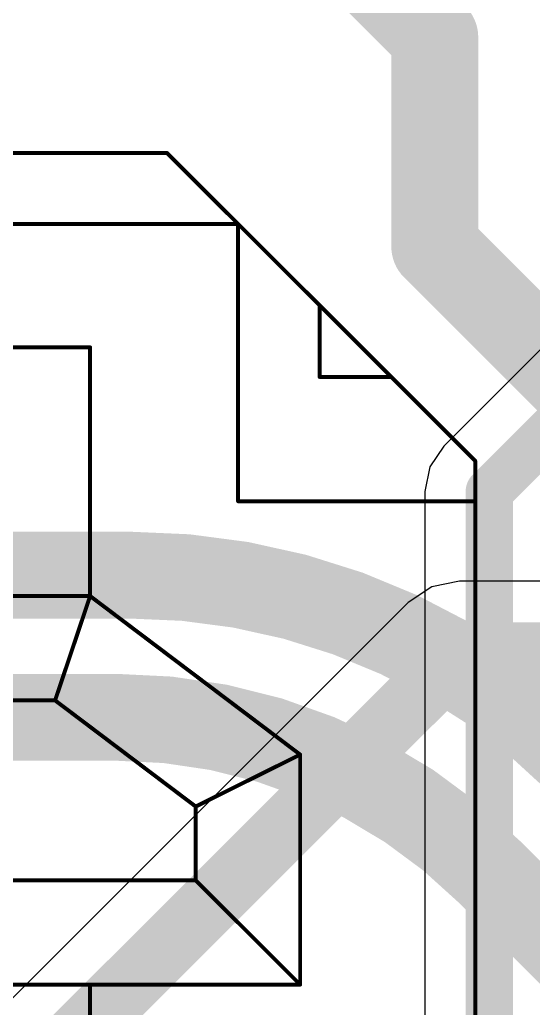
# Model space of a CAD drawing. Header units: inches. Extents: x -11 to 5433, y -4 to 5447.
# Drawn here: x 25.669 to 27.319, y 28.544 to 31.724 of the extents above; entities that cross this region are included whole.
import ezdxf

# ---------------------------------------------------------------- set-up
doc = ezdxf.new("R2010")
doc.units = ezdxf.units.IN
for name, color, linetype in [('Bottom Layer', 5, 'Continuous'), ('Ground', 16, 'Continuous'), ('Mechanical 4', 56, 'Continuous'), ('Top Layer', 1, 'Continuous')]:
    doc.layers.add(name, color=color, linetype=linetype)

msp = doc.modelspace()

# ---------------------------------------------------------------- linework, layer by layer
at = {"layer": 'Bottom Layer'}
for points in [[(26.66684786, 32.0032761, 0.2794, 0.2794, 0), (27.00254696, 31.667577, 0.2794, 0.2794, 0)], [(27.00254696, 30.99395376, 0.2794, 0.2794, 0), (27.00254696, 31.667577, 0.2794, 0.2794, 0)], [(27.00254696, 30.99395376, 0.2794, 0.2794, 0), (27.64873312, 30.3477676, 0.2794, 0.2794, 0)], [(25.31059962, 29.93724772, 0.2794, 0.2794, 0), (26.02408308, 29.93725026, 0.2794, 0.2794, 0)], [(26.02408308, 29.93725026, 0.2794, 0.2794, 0), (26.0240907, 29.93725026, 0.2794, 0.2794, 0)], [(26.0240907, 29.93725026, 0.2794, 0.2794, -0.198912367379658), (27.46840328, 29.33899644, 0.2794, 0.2794, 0)], [(25.09864424, 29.48004772, 0.2794, 0.2794, 0), (25.97778904, 29.48004772, 0.2794, 0.2794, 0)], [(25.97778904, 29.48004772, 0.2794, 0.2794, -0.1987673873376516), (27.17719482, 28.98363012, 0.2794, 0.2794, 0)], [(27.17719482, 28.98363012, 0.2794, 0.2794, -0.0001394659366062323), (27.17786538, 28.98295955999999, 0.2794, 0.2794, 0)], [(27.17786538, 28.98295955999999, 0.2794, 0.2794, 0), (28.59292478, 27.56790016, 0.2794, 0.2794, 0)]]:
    msp.add_lwpolyline(points, format="xyseb", dxfattribs=at)
for points in [[(26.93269696, 31.667577, 0.1397, 0.1397, 1), (27.07239696, 31.667577, 0.1397, 0.1397, 1)], [(26.93269696, 31.667577, 0.1397, 0.1397, 1), (27.07239696, 31.667577, 0.1397, 0.1397, 1)], [(26.93269696, 30.99395376, 0.1397, 0.1397, 1), (27.07239696, 30.99395376, 0.1397, 0.1397, 1)], [(26.93269696, 30.99395376, 0.1397, 0.1397, 1), (27.07239696, 30.99395376, 0.1397, 0.1397, 1)], [(25.95423308, 29.93725026, 0.1397, 0.1397, 1), (26.09393308, 29.93725026, 0.1397, 0.1397, 1)], [(25.95423308, 29.93725026, 0.1397, 0.1397, 1), (26.09393308, 29.93725026, 0.1397, 0.1397, 1)], [(25.9542407, 29.93725026, 0.1397, 0.1397, 1), (26.0939407, 29.93725026, 0.1397, 0.1397, 1)], [(25.9542407, 29.93725026, 0.1397, 0.1397, 1), (26.0939407, 29.93725026, 0.1397, 0.1397, 1)], [(25.90793904, 29.48004772, 0.1397, 0.1397, 1), (26.04763904, 29.48004772, 0.1397, 0.1397, 1)], [(25.90793904, 29.48004772, 0.1397, 0.1397, 1), (26.04763904, 29.48004772, 0.1397, 0.1397, 1)], [(27.10734482, 28.98363012, 0.1397, 0.1397, 1), (27.24704482, 28.98363012, 0.1397, 0.1397, 1)], [(27.10734482, 28.98363012, 0.1397, 0.1397, 1), (27.24704482, 28.98363012, 0.1397, 0.1397, 1)], [(27.10801538, 28.98295955999999, 0.1397, 0.1397, 1), (27.24771538, 28.98295955999999, 0.1397, 0.1397, 1)], [(27.10801538, 28.98295955999999, 0.1397, 0.1397, 1), (27.24771538, 28.98295955999999, 0.1397, 0.1397, 1)]]:
    msp.add_lwpolyline(points, format="xyseb", close=True, dxfattribs=at)
at = {"layer": 'Ground'}
for p, q in [((27.5608161, 30.88200072), (27.0313658, 30.35255296)), ((27.0313658, 30.35255296), (26.98645606, 30.28533948)), ((26.98645606, 30.28533948), (26.97068266, 30.20605338)), ((26.97068266, 30.20605338), (26.9706852, 30.20604068)), ((26.9706852, 30.20604068), (26.9706852, 27.1939385))]:
    msp.add_line(p, q, dxfattribs=at)
for points in [[(27.17786538, 30.20605338, 0.1524, 0.1524, 0), (27.70732075999999, 30.73550876, 0.1524, 0.1524, 0)], [(27.17786538, 27.10812206, 0.1524, 0.1524, 0), (27.17786538, 30.20605338, 0.1524, 0.1524, 0)]]:
    msp.add_lwpolyline(points, format="xyseb", dxfattribs=at)
msp.add_lwpolyline([(27.13976538, 30.20605338, 0.0762, 0.0762, 1), (27.21596538, 30.20605338, 0.0762, 0.0762, 1)], format="xyseb", close=True, dxfattribs=at)
msp.add_lwpolyline([(27.13976538, 30.20605338, 0.0762, 0.0762, 1), (27.21596538, 30.20605338, 0.0762, 0.0762, 1)], format="xyseb", close=True, dxfattribs=at)
at = {"layer": 'Mechanical 4'}
for points in [[(4.3523535, 31.2949463, 0.0127, 0.0127, 0), (26.1424547, 31.2949463, 0.0127, 0.0127, 0)], [(26.1424547, 31.2949463, 0.0127, 0.0127, 0), (26.63240546, 30.80499554, 0.0127, 0.0127, 0)], [(25.17040432, 31.06699654, 0.0127, 0.0127, 0), (26.37040446, 31.06699654, 0.0127, 0.0127, 0)], [(26.37040446, 30.1749968, 0.0127, 0.0127, 0), (26.37040446, 31.06699654, 0.0127, 0.0127, 0)], [(26.63240546, 30.5749452, 0.0127, 0.0127, 0), (26.63240546, 30.80499554, 0.0127, 0.0127, 0)], [(26.63240546, 30.80499554, 0.0127, 0.0127, 0), (27.13240446, 30.30499654, 0.0127, 0.0127, 0)], [(24.6136541, 30.66994628, 0.0127, 0.0127, 0), (25.8949063, 30.66994628, 0.0127, 0.0127, 0)], [(25.8949063, 29.86994534, 0.0127, 0.0127, 0), (25.8949063, 30.66994628, 0.0127, 0.0127, 0)], [(26.63240546, 30.5749452, 0.0127, 0.0127, 0), (26.8624558, 30.5749452, 0.0127, 0.0127, 0)], [(27.13240446, 26.29494614, 0.0127, 0.0127, 0), (27.13240446, 30.30499654, 0.0127, 0.0127, 0)], [(26.37040446, 30.1749968, 0.0127, 0.0127, 0), (27.13240446, 30.1749968, 0.0127, 0.0127, 0)], [(25.00490554, 29.86994534, 0.0127, 0.0127, 0), (25.8949063, 29.86994534, 0.0127, 0.0127, 0)], [(25.78236398, 29.53430466, 0.0127, 0.0127, 0), (25.8949063, 29.86994534, 0.0127, 0.0127, 0)], [(25.8949063, 29.86994534, 0.0127, 0.0127, 0), (26.56990622, 29.35994636, 0.0127, 0.0127, 0)], [(25.315545, 29.53430466, 0.0127, 0.0127, 0), (25.78236398, 29.53430466, 0.0127, 0.0127, 0)], [(25.78236398, 29.53430466, 0.0127, 0.0127, 0), (26.23426554, 29.19287024, 0.0127, 0.0127, 0)], [(26.23426554, 29.19287024, 0.0127, 0.0127, 0), (26.56990622, 29.35994636, 0.0127, 0.0127, 0)], [(26.56990622, 28.6199453, 0.0127, 0.0127, 0), (26.56990622, 29.35994636, 0.0127, 0.0127, 0)], [(26.23426554, 28.95558598, 0.0127, 0.0127, 0), (26.23426554, 29.19287024, 0.0127, 0.0127, 0)], [(25.315545, 28.95558598, 0.0127, 0.0127, 0), (26.23426554, 28.95558598, 0.0127, 0.0127, 0)], [(26.23426554, 28.95558598, 0.0127, 0.0127, 0), (26.56990622, 28.6199453, 0.0127, 0.0127, 0)], [(25.00490554, 28.6199453, 0.0127, 0.0127, 0), (26.56990622, 28.6199453, 0.0127, 0.0127, 0)], [(25.8949063, 26.91994615999999, 0.0127, 0.0127, 0), (25.8949063, 28.6199453, 0.0127, 0.0127, 0)]]:
    msp.add_lwpolyline(points, format="xyseb", dxfattribs=at)
for points in [[(26.1392797, 31.2949463, 0.00635, 0.00635, 1), (26.1456297, 31.2949463, 0.00635, 0.00635, 1)], [(26.1392797, 31.2949463, 0.00635, 0.00635, 1), (26.1456297, 31.2949463, 0.00635, 0.00635, 1)], [(26.36722946, 31.06699654, 0.00635, 0.00635, 1), (26.37357945999999, 31.06699654, 0.00635, 0.00635, 1)], [(26.36722946, 31.06699654, 0.00635, 0.00635, 1), (26.37357945999999, 31.06699654, 0.00635, 0.00635, 1)], [(26.62923046, 30.80499554, 0.00635, 0.00635, 1), (26.63558046, 30.80499554, 0.00635, 0.00635, 1)], [(26.62923046, 30.80499554, 0.00635, 0.00635, 1), (26.63558046, 30.80499554, 0.00635, 0.00635, 1)], [(26.62923046, 30.80499554, 0.00635, 0.00635, 1), (26.63558046, 30.80499554, 0.00635, 0.00635, 1)], [(25.8917313, 30.66994628, 0.00635, 0.00635, 1), (25.8980813, 30.66994628, 0.00635, 0.00635, 1)], [(25.8917313, 30.66994628, 0.00635, 0.00635, 1), (25.8980813, 30.66994628, 0.00635, 0.00635, 1)], [(26.62923046, 30.5749452, 0.00635, 0.00635, 1), (26.63558046, 30.5749452, 0.00635, 0.00635, 1)], [(26.62923046, 30.5749452, 0.00635, 0.00635, 1), (26.63558046, 30.5749452, 0.00635, 0.00635, 1)], [(26.8592808, 30.5749452, 0.00635, 0.00635, 1), (26.8656308, 30.5749452, 0.00635, 0.00635, 1)], [(27.12922946, 30.30499654, 0.00635, 0.00635, 1), (27.13557946, 30.30499654, 0.00635, 0.00635, 1)], [(27.12922946, 30.30499654, 0.00635, 0.00635, 1), (27.13557946, 30.30499654, 0.00635, 0.00635, 1)], [(26.36722946, 30.1749968, 0.00635, 0.00635, 1), (26.37357945999999, 30.1749968, 0.00635, 0.00635, 1)], [(26.36722946, 30.1749968, 0.00635, 0.00635, 1), (26.37357945999999, 30.1749968, 0.00635, 0.00635, 1)], [(27.12922946, 30.1749968, 0.00635, 0.00635, 1), (27.13557946, 30.1749968, 0.00635, 0.00635, 1)], [(25.8917313, 29.86994534, 0.00635, 0.00635, 1), (25.8980813, 29.86994534, 0.00635, 0.00635, 1)], [(25.8917313, 29.86994534, 0.00635, 0.00635, 1), (25.8980813, 29.86994534, 0.00635, 0.00635, 1)], [(25.8917313, 29.86994534, 0.00635, 0.00635, 1), (25.8980813, 29.86994534, 0.00635, 0.00635, 1)], [(25.8917313, 29.86994534, 0.00635, 0.00635, 1), (25.8980813, 29.86994534, 0.00635, 0.00635, 1)], [(25.77918898, 29.53430466, 0.00635, 0.00635, 1), (25.78553898, 29.53430466, 0.00635, 0.00635, 1)], [(25.77918898, 29.53430466, 0.00635, 0.00635, 1), (25.78553898, 29.53430466, 0.00635, 0.00635, 1)], [(25.77918898, 29.53430466, 0.00635, 0.00635, 1), (25.78553898, 29.53430466, 0.00635, 0.00635, 1)], [(26.56673122, 29.35994636, 0.00635, 0.00635, 1), (26.57308122, 29.35994636, 0.00635, 0.00635, 1)], [(26.56673122, 29.35994636, 0.00635, 0.00635, 1), (26.57308122, 29.35994636, 0.00635, 0.00635, 1)], [(26.56673122, 29.35994636, 0.00635, 0.00635, 1), (26.57308122, 29.35994636, 0.00635, 0.00635, 1)], [(26.23109054, 29.19287024, 0.00635, 0.00635, 1), (26.23744054, 29.19287024, 0.00635, 0.00635, 1)], [(26.23109054, 29.19287024, 0.00635, 0.00635, 1), (26.23744054, 29.19287024, 0.00635, 0.00635, 1)], [(26.23109054, 29.19287024, 0.00635, 0.00635, 1), (26.23744054, 29.19287024, 0.00635, 0.00635, 1)], [(26.23109054, 28.95558598, 0.00635, 0.00635, 1), (26.23744054, 28.95558598, 0.00635, 0.00635, 1)], [(26.23109054, 28.95558598, 0.00635, 0.00635, 1), (26.23744054, 28.95558598, 0.00635, 0.00635, 1)], [(26.23109054, 28.95558598, 0.00635, 0.00635, 1), (26.23744054, 28.95558598, 0.00635, 0.00635, 1)], [(25.8917313, 28.6199453, 0.00635, 0.00635, 1), (25.8980813, 28.6199453, 0.00635, 0.00635, 1)], [(26.56673122, 28.6199453, 0.00635, 0.00635, 1), (26.57308122, 28.6199453, 0.00635, 0.00635, 1)], [(26.56673122, 28.6199453, 0.00635, 0.00635, 1), (26.57308122, 28.6199453, 0.00635, 0.00635, 1)], [(26.56673122, 28.6199453, 0.00635, 0.00635, 1), (26.57308122, 28.6199453, 0.00635, 0.00635, 1)]]:
    msp.add_lwpolyline(points, format="xyseb", close=True, dxfattribs=at)
at = {"layer": 'Top Layer'}
for p, q in [((26.99298386, 29.89960492), (26.91736806, 29.84908178)), ((27.0821785, 29.91734682), (26.99298386, 29.89960492)), ((28.27546034, 29.91734682), (27.0821785, 29.91734682)), ((26.91736806, 29.84908178), (25.45081016, 28.38252134))]:
    msp.add_line(p, q, dxfattribs=at)
for points in [[(25.54735302, 28.14944332, 0.2032, 0.2032, 0), (27.0821785, 29.6842688, 0.2032, 0.2032, 0)], [(27.0821785, 29.6842688, 0.2032, 0.2032, 0), (29.6769917, 29.6842688, 0.2032, 0.2032, 0)]]:
    msp.add_lwpolyline(points, format="xyseb", dxfattribs=at)
msp.add_lwpolyline([(27.0313785, 29.6842688, 0.1016, 0.1016, 1), (27.1329785, 29.6842688, 0.1016, 0.1016, 1)], format="xyseb", close=True, dxfattribs=at)
msp.add_lwpolyline([(27.0313785, 29.6842688, 0.1016, 0.1016, 1), (27.1329785, 29.6842688, 0.1016, 0.1016, 1)], format="xyseb", close=True, dxfattribs=at)

doc.saveas('drawing.dxf')
